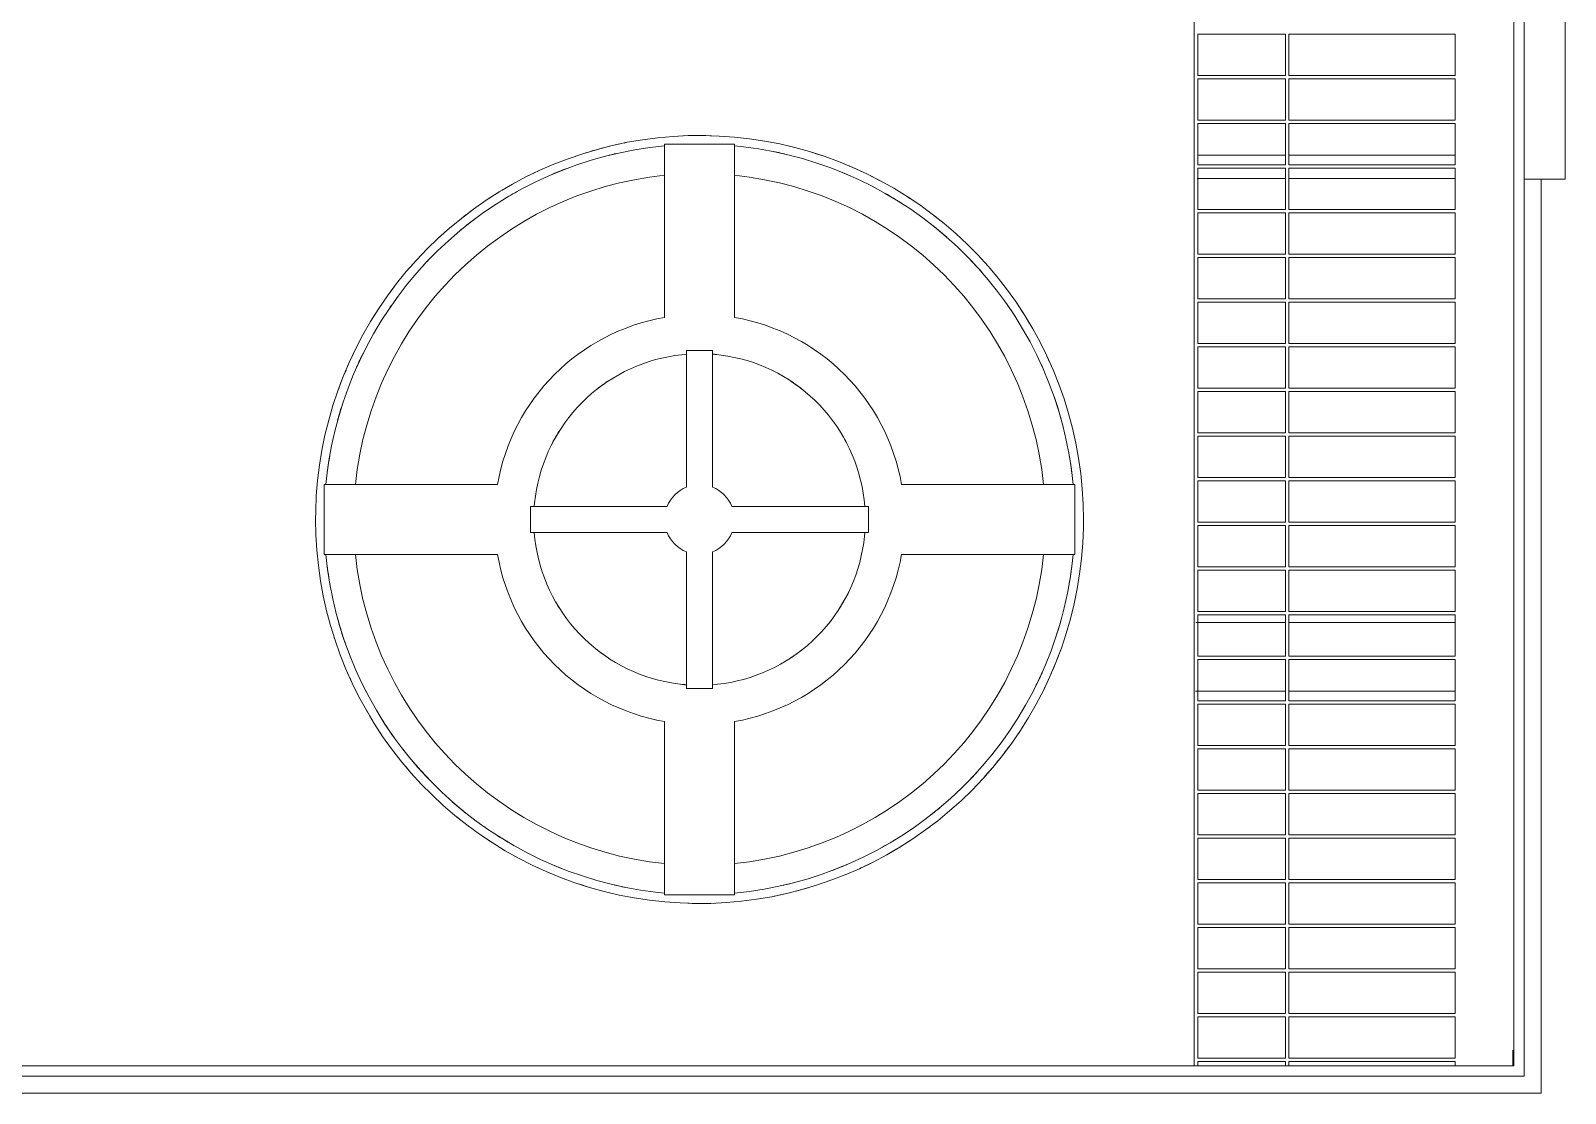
# Model space of a CAD drawing. Header units: inches. Extents: x 22 to 382261, y 22 to 371281.
# Drawn here: x 259188 to 261422, y 235940 to 237486 of the extents above; entities that cross this region are included whole.
import ezdxf

# ---------------------------------------------------------------- set-up
doc = ezdxf.new("R2010")
doc.units = ezdxf.units.IN
doc.header["$MEASUREMENT"] = 0
doc.layers.add('P-PIPE', color=3, linetype='Continuous', lineweight=9)

# ---------------------------------------------------------------- blocks, each defined once
blk = doc.blocks.new('96M_High_Galvanize_Water_Tank_Frame_22788 - 96M_High_Galvanize_Water_Tank_Frame_22788-498790-02-First floor Plan DIMENSION')
at = {"layer": 'P-PIPE'}
for p, q in [((1901.6, -2039.2), (1901.6, 950.8)), ((1901.6, 950.8), (1901.6, -2039.2)), ((2366.6, 950.8), (2366.6, -2039.2)), ((2381.6, -749.2), (2381.6, -339.2)), ((2441.6, -339.2), (2441.6, -749.2)), ((1906.8, -538), (2034.3, -538)), ((1906.8, -598), (1906.8, -538)), ((2034.3, -538), (2034.3, -598)), ((2039.1, -538), (2281.6, -538)), ((2039.1, -598), (2039.1, -538)), ((2281.6, -538), (2281.6, -598)), ((2034.3, -598), (1906.8, -598)), ((1906.8, -603), (2034.3, -603)), ((1906.8, -663), (1906.8, -603)), ((2034.3, -603), (2034.3, -663)), ((2281.6, -598), (2039.1, -598)), ((2039.1, -603), (2281.6, -603)), ((2039.1, -663), (2039.1, -603)), ((2281.6, -603), (2281.6, -663)), ((2034.3, -663), (1906.8, -663)), ((1906.8, -668), (2034.3, -668)), ((1906.8, -728), (1906.8, -668)), ((2034.3, -668), (2034.3, -728)), ((2281.6, -663), (2039.1, -663)), ((2039.1, -668), (2281.6, -668)), ((2039.1, -728), (2039.1, -668)), ((2281.6, -668), (2281.6, -728)), ((1232.4, -698.1), (1130.8, -698.1)), ((1130.8, -698.1), (1130.8, -950.2)), ((1232.4, -950.2), (1232.4, -698.1)), ((1906.2, -714.2), (2034.3, -714.2)), ((2039.1, -714.2), (2281.6, -714.2)), ((2034.3, -728), (1906.8, -728)), ((1906.8, -733), (2034.3, -733)), ((1906.8, -793), (1906.8, -733)), ((2034.3, -733), (2034.3, -793)), ((2281.6, -728), (2039.1, -728)), ((2039.1, -733), (2281.6, -733)), ((2039.1, -793), (2039.1, -733)), ((2281.6, -733), (2281.6, -793)), ((2034.3, -748.2), (1906, -748.2)), ((2281.6, -748.2), (2039.1, -748.2)), ((2381.6, -2054.2), (2381.6, -749.2)), ((2441.6, -749.2), (2381.6, -749.2)), ((2406.6, -2079.2), (2406.6, -749.2)), ((2034.3, -793), (1906.8, -793)), ((1906.8, -798), (2034.3, -798)), ((1906.8, -858), (1906.8, -798)), ((2034.3, -798), (2034.3, -858)), ((2281.6, -793), (2039.1, -793)), ((2039.1, -798), (2281.6, -798)), ((2039.1, -858), (2039.1, -798)), ((2281.6, -798), (2281.6, -858)), ((2034.3, -858), (1906.8, -858)), ((1906.8, -863), (2034.3, -863)), ((1906.8, -923), (1906.8, -863)), ((2034.3, -863), (2034.3, -923)), ((2281.6, -858), (2039.1, -858)), ((2039.1, -863), (2281.6, -863)), ((2039.1, -923), (2039.1, -863)), ((2281.6, -863), (2281.6, -923)), ((2034.3, -923), (1906.8, -923)), ((1906.8, -928), (2034.3, -928)), ((1906.8, -988), (1906.8, -928)), ((2034.3, -928), (2034.3, -988)), ((2281.6, -923), (2039.1, -923)), ((2039.1, -928), (2281.6, -928)), ((2039.1, -988), (2039.1, -928)), ((2281.6, -928), (2281.6, -988)), ((1200.7, -998.2), (1162.6, -998.2)), ((1162.6, -998.2), (1162.6, -1004.5)), ((1162.6, -998.2), (1200.7, -998.2)), ((1162.6, -1197.2), (1162.6, -1004.5)), ((1200.7, -1004.5), (1200.7, -998.2)), ((1200.7, -1004.5), (1200.7, -1197.2)), ((2034.3, -988), (1906.8, -988)), ((1906.8, -993), (2034.3, -993)), ((1906.8, -1053), (1906.8, -993)), ((2034.3, -993), (2034.3, -1053)), ((2281.6, -988), (2039.1, -988)), ((2039.1, -993), (2281.6, -993)), ((2039.1, -1053), (2039.1, -993)), ((2281.6, -993), (2281.6, -1053)), ((2034.3, -1053), (1906.8, -1053)), ((1906.8, -1058), (2034.3, -1058)), ((1906.8, -1118), (1906.8, -1058)), ((2034.3, -1058), (2034.3, -1118)), ((2281.6, -1053), (2039.1, -1053)), ((2039.1, -1058), (2281.6, -1058)), ((2039.1, -1118), (2039.1, -1058)), ((2281.6, -1058), (2281.6, -1118)), ((2034.3, -1118), (1906.8, -1118)), ((1906.8, -1123), (2034.3, -1123)), ((1906.8, -1183), (1906.8, -1123)), ((2034.3, -1123), (2034.3, -1183)), ((2281.6, -1118), (2039.1, -1118)), ((2039.1, -1123), (2281.6, -1123)), ((2039.1, -1183), (2039.1, -1123)), ((2281.6, -1123), (2281.6, -1183)), ((2034.3, -1183), (1906.8, -1183)), ((2281.6, -1183), (2039.1, -1183)), ((887.5, -1193.4), (635.5, -1193.4)), ((635.5, -1193.4), (635.5, -1295)), ((1727.7, -1193.4), (1475.7, -1193.4)), ((1727.7, -1295), (1727.7, -1193.4)), ((1906.8, -1188), (2034.3, -1188)), ((1906.8, -1248), (1906.8, -1188)), ((2034.3, -1188), (2034.3, -1248)), ((2039.1, -1188), (2281.6, -1188)), ((2039.1, -1248), (2039.1, -1188)), ((2281.6, -1188), (2281.6, -1248)), ((935.6, -1225.2), (935.6, -1263.3)), ((941.9, -1225.2), (935.6, -1225.2)), ((935.6, -1263.3), (935.6, -1225.2)), ((1134.5, -1225.2), (941.9, -1225.2)), ((1421.4, -1225.2), (1228.7, -1225.2)), ((1427.7, -1225.2), (1421.4, -1225.2)), ((1427.7, -1263.3), (1427.7, -1225.2)), ((1427.7, -1225.2), (1427.7, -1263.3)), ((2034.3, -1248), (1906.8, -1248)), ((2281.6, -1248), (2039.1, -1248)), ((935.6, -1263.3), (941.9, -1263.3)), ((941.9, -1263.3), (1134.5, -1263.3)), ((1228.7, -1263.3), (1421.4, -1263.3)), ((1421.4, -1263.3), (1427.7, -1263.3)), ((1906.8, -1253), (2034.3, -1253)), ((1906.8, -1313), (1906.8, -1253)), ((2034.3, -1253), (2034.3, -1313)), ((2039.1, -1253), (2281.6, -1253)), ((2039.1, -1313), (2039.1, -1253)), ((2281.6, -1253), (2281.6, -1313)), ((635.5, -1295), (887.5, -1295)), ((1162.6, -1484), (1162.6, -1291.3)), ((1200.7, -1291.3), (1200.7, -1484)), ((1475.7, -1295), (1727.7, -1295)), ((2034.3, -1313), (1906.8, -1313)), ((2281.6, -1313), (2039.1, -1313)), ((1906.8, -1318), (2034.3, -1318)), ((1906.8, -1378), (1906.8, -1318)), ((2034.3, -1318), (2034.3, -1378)), ((2039.1, -1318), (2281.6, -1318)), ((2039.1, -1378), (2039.1, -1318)), ((2281.6, -1318), (2281.6, -1378)), ((2034.3, -1378), (1906.8, -1378)), ((1906.8, -1383), (2034.3, -1383)), ((1906.8, -1443), (1906.8, -1383)), ((2034.3, -1383), (2034.3, -1443)), ((2281.6, -1378), (2039.1, -1378)), ((2039.1, -1383), (2281.6, -1383)), ((2039.1, -1443), (2039.1, -1383)), ((2281.6, -1383), (2281.6, -1443)), ((1903.9, -1394.2), (1906.2, -1394.2)), ((1906.6, -1394.2), (2034.3, -1394.2)), ((2039.1, -1394.2), (2281.6, -1394.2)), ((2034.3, -1443), (1906.8, -1443)), ((1906.8, -1448), (2034.3, -1448)), ((1906.8, -1508), (1906.8, -1448)), ((2034.3, -1448), (2034.3, -1508)), ((2281.6, -1443), (2039.1, -1443)), ((2039.1, -1448), (2281.6, -1448)), ((2039.1, -1508), (2039.1, -1448)), ((2281.6, -1448), (2281.6, -1508)), ((1162.6, -1484), (1162.6, -1490.3)), ((1162.6, -1490.3), (1200.7, -1490.3)), ((1162.6, -1490.3), (1200.7, -1490.3)), ((1200.7, -1490.3), (1200.7, -1484)), ((1903.5, -1494.2), (1905.9, -1494.2)), ((1906.8, -1494.2), (2034.3, -1494.2)), ((2039.1, -1494.2), (2281.6, -1494.2)), ((2034.3, -1508), (1906.8, -1508)), ((1906.8, -1513), (2034.3, -1513)), ((1906.8, -1573), (1906.8, -1513)), ((2034.3, -1513), (2034.3, -1573)), ((2281.6, -1508), (2039.1, -1508)), ((2039.1, -1513), (2281.6, -1513)), ((2039.1, -1573), (2039.1, -1513)), ((2281.6, -1513), (2281.6, -1573)), ((1130.8, -1538.3), (1130.8, -1790.3)), ((1232.4, -1790.3), (1232.4, -1538.3)), ((2034.3, -1573), (1906.8, -1573)), ((1906.8, -1578), (2034.3, -1578)), ((1906.8, -1638), (1906.8, -1578)), ((2034.3, -1578), (2034.3, -1638)), ((2281.6, -1573), (2039.1, -1573)), ((2039.1, -1578), (2281.6, -1578)), ((2039.1, -1638), (2039.1, -1578)), ((2281.6, -1578), (2281.6, -1638)), ((2034.3, -1638), (1906.8, -1638)), ((1906.8, -1643), (2034.3, -1643)), ((1906.8, -1703), (1906.8, -1643)), ((2034.3, -1643), (2034.3, -1703)), ((2281.6, -1638), (2039.1, -1638)), ((2039.1, -1643), (2281.6, -1643)), ((2039.1, -1703), (2039.1, -1643)), ((2281.6, -1643), (2281.6, -1703)), ((2034.3, -1703), (1906.8, -1703)), ((1906.8, -1708), (2034.3, -1708)), ((1906.8, -1768), (1906.8, -1708)), ((2034.3, -1708), (2034.3, -1768)), ((2281.6, -1703), (2039.1, -1703)), ((2039.1, -1708), (2281.6, -1708)), ((2039.1, -1768), (2039.1, -1708)), ((2281.6, -1708), (2281.6, -1768)), ((2034.3, -1768), (1906.8, -1768)), ((1906.8, -1773), (2034.3, -1773)), ((1906.8, -1833), (1906.8, -1773)), ((2034.3, -1773), (2034.3, -1833)), ((2281.6, -1768), (2039.1, -1768)), ((2039.1, -1773), (2281.6, -1773)), ((2039.1, -1833), (2039.1, -1773)), ((2281.6, -1773), (2281.6, -1833)), ((1130.8, -1790.3), (1232.4, -1790.3)), ((2034.3, -1833), (1906.8, -1833)), ((1906.8, -1838), (2034.3, -1838)), ((1906.8, -1898), (1906.8, -1838)), ((2034.3, -1838), (2034.3, -1898)), ((2281.6, -1833), (2039.1, -1833)), ((2039.1, -1838), (2281.6, -1838)), ((2039.1, -1898), (2039.1, -1838)), ((2281.6, -1838), (2281.6, -1898)), ((2034.3, -1898), (1906.8, -1898)), ((2281.6, -1898), (2039.1, -1898)), ((1906.8, -1903), (2034.3, -1903)), ((1906.8, -1963), (1906.8, -1903)), ((2034.3, -1903), (2034.3, -1963)), ((2039.1, -1903), (2281.6, -1903)), ((2039.1, -1963), (2039.1, -1903)), ((2281.6, -1903), (2281.6, -1963)), ((2034.3, -1963), (1906.8, -1963)), ((2281.6, -1963), (2039.1, -1963)), ((1906.8, -1968), (2034.3, -1968)), ((1906.8, -2028), (1906.8, -1968)), ((2034.3, -1968), (2034.3, -2028)), ((2039.1, -1968), (2281.6, -1968)), ((2039.1, -2028), (2039.1, -1968)), ((2281.6, -1968), (2281.6, -2028)), ((2034.3, -2028), (1906.8, -2028)), ((2281.6, -2028), (2039.1, -2028)), ((2365.4, -2016.7), (2365.4, -2039.2)), ((-1717.1, -2054.2), (2381.6, -2054.2)), ((2366.6, -2039.2), (-1702.1, -2039.2)), ((1906.8, -2033), (2034.3, -2033)), ((1906.8, -2039.2), (1906.8, -2033)), ((2034.3, -2033), (2034.3, -2039.2)), ((2039.1, -2033), (2281.6, -2033)), ((2039.1, -2039.2), (2039.1, -2033)), ((2281.6, -2033), (2281.6, -2039.2)), ((-1742.1, -2079.2), (2406.6, -2079.2))]:
    blk.add_line(p, q, dxfattribs=at)
at = {"layer": 'P-PIPE', "flags": 128}
for points in [[(1740.4, -1244.2), (1740, -1221.9), (1738.7, -1199.6), (1736.4, -1177.4), (1733.3, -1155.2), (1729.3, -1133.2), (1724.4, -1111.4), (1718.7, -1089.8), (1712.1, -1068.5), (1704.6, -1047.4), (1696.3, -1026.6), (1687.2, -1006.2), (1677.3, -986.2), (1666.6, -966.6), (1655.1, -947.4), (1642.8, -928.7), (1629.9, -910.5), (1616.1, -892.9), (1601.8, -875.8), (1586.7, -859.3), (1571, -843.4), (1554.6, -828.1), (1537.7, -813.6), (1520.2, -799.7), (1502.1, -786.5), (1483.6, -774), (1464.5, -762.3), (1445, -751.4), (1425.1, -741.3), (1404.8, -731.9), (1384.1, -723.4), (1363.1, -715.7), (1341.9, -708.9), (1320.3, -702.9), (1298.6, -697.8), (1276.6, -693.6), (1254.5, -690.2), (1232.3, -687.8), (1210, -686.2), (1187.7, -685.5), (1165.3, -685.7), (1143, -686.8), (1120.7, -688.8), (1098.6, -691.7), (1076.5, -695.4), (1054.7, -700.1), (1033, -705.6), (1011.6, -711.9), (990.4, -719.2), (969.6, -727.2), (949.1, -736.1), (929, -745.8), (909.2, -756.3), (889.9, -767.6), (871.1, -779.7), (852.8, -792.5), (835, -806), (817.7, -820.2), (801.1, -835.1), (785, -850.6), (769.6, -866.8), (754.8, -883.6), (740.7, -900.9), (727.4, -918.8), (714.7, -937.3), (702.8, -956.2), (691.7, -975.6), (681.3, -995.4), (671.8, -1015.6), (663, -1036.2), (655.1, -1057.1), (648.1, -1078.3), (641.9, -1099.7), (636.5, -1121.4), (632, -1143.3), (628.4, -1165.4), (625.7, -1187.6), (623.9, -1209.9), (623, -1232.2), (622.8, -1244.2)], [(1156.1, -686.1), (1143, -686.8), (1120.7, -688.8), (1098.6, -691.7), (1076.5, -695.4), (1054.7, -700.1), (1045.3, -702.5)], [(1156.1, -686.1), (1143, -686.8), (1120.7, -688.8), (1098.6, -691.7), (1076.5, -695.4), (1071.7, -696.4)], [(1156.1, -686.1), (1143, -686.8), (1120.7, -688.8), (1098.6, -691.7), (1076.5, -695.4), (1071.7, -696.4)], [(1156.1, -686.1), (1143, -686.8), (1120.7, -688.8), (1098.6, -691.7), (1076.5, -695.4), (1071.7, -696.4)], [(1156.1, -686.1), (1143, -686.8), (1120.7, -688.8), (1098.6, -691.7), (1076.5, -695.4), (1071.7, -696.4)], [(1395.4, -728.1), (1384.1, -723.4), (1363.1, -715.7), (1341.9, -708.9), (1320.3, -702.9), (1298.6, -697.8), (1276.6, -693.6), (1254.5, -690.2), (1232.3, -687.8), (1210, -686.2), (1187.7, -685.5), (1165.3, -685.7), (1159.5, -686)], [(1191, -685.6), (1187.7, -685.5), (1165.3, -685.7), (1159.5, -686)], [(1191, -685.6), (1187.7, -685.5), (1165.3, -685.7), (1159.5, -686)], [(1191, -685.6), (1187.7, -685.5), (1165.3, -685.7), (1159.5, -686)], [(1191, -685.6), (1187.7, -685.5), (1165.3, -685.7), (1159.5, -686)], [(1347.1, -710.6), (1341.9, -708.9), (1320.3, -702.9), (1298.6, -697.8), (1276.6, -693.6), (1254.5, -690.2), (1232.3, -687.8), (1210, -686.2), (1196.8, -685.8)], [(1347.1, -710.6), (1341.9, -708.9), (1320.3, -702.9), (1298.6, -697.8), (1276.6, -693.6), (1254.5, -690.2), (1232.3, -687.8), (1210, -686.2), (1196.8, -685.8)], [(1347.1, -710.6), (1341.9, -708.9), (1320.3, -702.9), (1298.6, -697.8), (1276.6, -693.6), (1254.5, -690.2), (1232.3, -687.8), (1210, -686.2), (1196.8, -685.8)], [(1347.1, -710.6), (1341.9, -708.9), (1320.3, -702.9), (1298.6, -697.8), (1276.6, -693.6), (1254.5, -690.2), (1232.3, -687.8), (1210, -686.2), (1196.8, -685.8)], [(1130.8, -700.5), (1109.1, -703), (1087.6, -706.3), (1066.1, -710.5), (1044.9, -715.6), (1023.8, -721.4), (1003.1, -728.2), (982.6, -735.7), (962.4, -744.1), (942.6, -753.3), (923.1, -763.2), (904.1, -773.9), (885.5, -785.4), (867.4, -797.6), (849.8, -810.6), (832.7, -824.2), (816.2, -838.5), (800.2, -853.4), (784.9, -869), (770.2, -885.1), (756.2, -901.9), (742.8, -919.2), (730.2, -937), (718.3, -955.3), (707.1, -974), (696.7, -993.2), (687, -1012.8), (678.1, -1032.8), (670.1, -1053.1), (662.9, -1073.7), (656.5, -1094.6), (650.9, -1115.7), (646.2, -1137), (642.3, -1158.5), (639.3, -1180.2), (637.9, -1193.4)], [(1041, -703.5), (1033, -705.6), (1011.6, -711.9), (990.4, -719.2), (969.6, -727.2), (949.1, -736.1), (945.6, -737.8)], [(1017.8, -710.1), (1011.6, -711.9), (990.4, -719.2), (969.6, -727.2), (949.1, -736.1), (946.3, -737.5)], [(1017.8, -710.1), (1011.6, -711.9), (990.4, -719.2), (969.6, -727.2), (949.1, -736.1), (946.3, -737.5)], [(1017.8, -710.1), (1011.6, -711.9), (990.4, -719.2), (969.6, -727.2), (949.1, -736.1), (946.3, -737.5)], [(1017.8, -710.1), (1011.6, -711.9), (990.4, -719.2), (969.6, -727.2), (949.1, -736.1), (946.3, -737.5)], [(1041, -703.5), (1033, -705.6), (1023.4, -708.4)], [(1041, -703.5), (1033, -705.6), (1023.4, -708.4)], [(1041, -703.5), (1033, -705.6), (1023.4, -708.4)], [(1041, -703.5), (1033, -705.6), (1023.4, -708.4)], [(1066.2, -697.6), (1054.7, -700.1), (1045.3, -702.5)], [(1066.2, -697.6), (1054.7, -700.1), (1045.3, -702.5)], [(1066.2, -697.6), (1054.7, -700.1), (1045.3, -702.5)], [(1066.2, -697.6), (1054.7, -700.1), (1045.3, -702.5)], [(1725.4, -1193.4), (1722.9, -1171.7), (1719.6, -1150.2), (1715.4, -1128.7), (1710.3, -1107.5), (1704.4, -1086.4), (1697.7, -1065.7), (1690.2, -1045.2), (1681.8, -1025), (1672.6, -1005.2), (1662.7, -985.7), (1651.9, -966.7), (1640.5, -948.1), (1628.3, -930), (1615.3, -912.4), (1601.7, -895.3), (1587.4, -878.8), (1572.5, -862.9), (1556.9, -847.5), (1540.8, -832.8), (1524, -818.8), (1506.7, -805.5), (1488.9, -792.8), (1470.6, -780.9), (1451.9, -769.7), (1432.7, -759.3), (1413.1, -749.6), (1393.1, -740.8), (1372.8, -732.7), (1352.2, -725.5), (1331.3, -719.1), (1310.2, -713.5), (1288.9, -708.8), (1267.4, -704.9), (1245.7, -701.9), (1232.4, -700.5)], [(1395.4, -728.1), (1384.1, -723.4), (1363.1, -715.7), (1349.8, -711.5)], [(1395.4, -728.1), (1384.1, -723.4), (1363.1, -715.7), (1349.8, -711.5)], [(1395.4, -728.1), (1384.1, -723.4), (1363.1, -715.7), (1349.8, -711.5)], [(1395.4, -728.1), (1384.1, -723.4), (1363.1, -715.7), (1349.8, -711.5)], [(1444.7, -751.2), (1425.1, -741.3), (1404.8, -731.9), (1399.2, -729.6)], [(1411.4, -735), (1404.8, -731.9), (1399.2, -729.6)], [(1411.4, -735), (1404.8, -731.9), (1399.2, -729.6)], [(1411.4, -735), (1404.8, -731.9), (1399.2, -729.6)], [(1411.4, -735), (1404.8, -731.9), (1399.2, -729.6)], [(942.6, -739.3), (929, -745.8), (909.2, -756.3), (894.3, -765.1)], [(942.6, -739.3), (929, -745.8), (909.2, -756.3), (894.3, -765.1)], [(942.6, -739.3), (929, -745.8), (909.2, -756.3), (894.3, -765.1)], [(942.6, -739.3), (929, -745.8), (909.2, -756.3), (894.3, -765.1)], [(942.6, -739.3), (929, -745.8), (909.2, -756.3), (894.3, -765.1)], [(1444.7, -751.2), (1425.1, -741.3), (1416.6, -737.4)], [(1444.7, -751.2), (1425.1, -741.3), (1416.6, -737.4)], [(1444.7, -751.2), (1425.1, -741.3), (1416.6, -737.4)], [(1444.7, -751.2), (1425.1, -741.3), (1416.6, -737.4)], [(1488.5, -777.3), (1483.6, -774), (1464.5, -762.3), (1445, -751.4)], [(1487.9, -776.9), (1483.6, -774), (1464.5, -762.3), (1445, -751.4)], [(1487.9, -776.9), (1483.6, -774), (1464.5, -762.3), (1445, -751.4)], [(1487.9, -776.9), (1483.6, -774), (1464.5, -762.3), (1445, -751.4)], [(1487.9, -776.9), (1483.6, -774), (1464.5, -762.3), (1445, -751.4)], [(892.2, -766.3), (889.9, -767.6), (871.1, -779.7), (852.8, -792.5), (835, -806), (817.7, -820.2), (810.4, -826.7)], [(879, -774.6), (871.1, -779.7), (852.8, -792.5), (846.7, -797.1)], [(879, -774.6), (871.1, -779.7), (852.8, -792.5), (846.7, -797.1)], [(879, -774.6), (871.1, -779.7), (852.8, -792.5), (846.7, -797.1)], [(879, -774.6), (871.1, -779.7), (852.8, -792.5), (846.7, -797.1)], [(892.2, -766.3), (889.9, -767.6), (886.6, -769.7)], [(892.2, -766.3), (889.9, -767.6), (886.6, -769.7)], [(892.2, -766.3), (889.9, -767.6), (886.6, -769.7)], [(892.2, -766.3), (889.9, -767.6), (886.6, -769.7)], [(1609.7, -885.2), (1601.8, -875.8), (1586.7, -859.3), (1571, -843.4), (1554.6, -828.1), (1537.7, -813.6), (1520.2, -799.7), (1502.1, -786.5), (1491.9, -779.6)], [(1525.3, -803.8), (1520.2, -799.7), (1502.1, -786.5), (1493.3, -780.6)], [(1525.3, -803.8), (1520.2, -799.7), (1502.1, -786.5), (1493.3, -780.6)], [(1525.3, -803.8), (1520.2, -799.7), (1502.1, -786.5), (1493.3, -780.6)], [(1525.3, -803.8), (1520.2, -799.7), (1502.1, -786.5), (1493.3, -780.6)], [(841.6, -800.9), (835, -806), (817.7, -820.2), (810.4, -826.7)], [(841.6, -800.9), (835, -806), (817.7, -820.2), (810.4, -826.7)], [(841.6, -800.9), (835, -806), (817.7, -820.2), (810.4, -826.7)], [(841.6, -800.9), (835, -806), (817.7, -820.2), (810.4, -826.7)], [(1571, -843.4), (1554.6, -828.1), (1537.7, -813.6), (1533.2, -810)], [(1571, -843.4), (1554.6, -828.1), (1537.7, -813.6), (1533.2, -810)], [(1571, -843.4), (1554.6, -828.1), (1537.7, -813.6), (1533.2, -810)], [(1571, -843.4), (1554.6, -828.1), (1537.7, -813.6), (1533.2, -810)], [(807.1, -829.7), (801.1, -835.1), (785, -850.6), (769.6, -866.8), (767.6, -869)], [(807.1, -829.7), (801.1, -835.1), (785, -850.6), (769.6, -866.8), (767.6, -869)], [(807.1, -829.7), (801.1, -835.1), (785, -850.6), (769.6, -866.8), (767.6, -869)], [(807.1, -829.7), (801.1, -835.1), (785, -850.6), (769.6, -866.8), (767.6, -869)], [(807.1, -829.7), (801.1, -835.1), (785, -850.6), (769.6, -866.8), (767.6, -869)], [(1609.7, -885.2), (1601.8, -875.8), (1586.7, -859.3), (1571.6, -844)], [(1609.7, -885.2), (1601.8, -875.8), (1586.7, -859.3), (1571.6, -844)], [(1609.7, -885.2), (1601.8, -875.8), (1586.7, -859.3), (1571.6, -844)], [(1609.7, -885.2), (1601.8, -875.8), (1586.7, -859.3), (1571.6, -844)], [(765.7, -871.2), (754.8, -883.6), (740.7, -900.9), (734.7, -909.1)], [(765.7, -871.2), (754.8, -883.6), (746.9, -893.3)], [(765.7, -871.2), (754.8, -883.6), (746.9, -893.3)], [(765.7, -871.2), (754.8, -883.6), (746.9, -893.3)], [(765.7, -871.2), (754.8, -883.6), (746.9, -893.3)], [(1647, -935), (1642.8, -928.7), (1629.9, -910.5), (1616.1, -892.9), (1612.3, -888.3)], [(1647, -935), (1642.8, -928.7), (1629.9, -910.5), (1616.1, -892.9), (1612.3, -888.3)], [(1647, -935), (1642.8, -928.7), (1629.9, -910.5), (1616.1, -892.9), (1612.3, -888.3)], [(1647, -935), (1642.8, -928.7), (1629.9, -910.5), (1616.1, -892.9), (1612.3, -888.3)], [(1647, -935), (1642.8, -928.7), (1629.9, -910.5), (1616.1, -892.9), (1612.3, -888.3)], [(733.3, -910.9), (727.4, -918.8), (714.7, -937.3), (705.4, -952.1)], [(733.3, -910.9), (727.4, -918.8), (714.7, -937.3), (705.4, -952.1)], [(733.3, -910.9), (727.4, -918.8), (714.7, -937.3), (705.4, -952.1)], [(733.3, -910.9), (727.4, -918.8), (714.7, -937.3), (705.4, -952.1)], [(733.3, -910.9), (727.4, -918.8), (714.7, -937.3), (705.4, -952.1)], [(743.1, -898), (740.7, -900.9), (734.7, -909.1)], [(743.1, -898), (740.7, -900.9), (734.7, -909.1)], [(743.1, -898), (740.7, -900.9), (734.7, -909.1)], [(743.1, -898), (740.7, -900.9), (734.7, -909.1)], [(703.2, -955.5), (702.8, -956.2), (691.7, -975.6), (681.3, -995.4), (679, -1000.2)], [(702.8, -956.2), (691.7, -975.6), (681.3, -995.4), (679, -1000.2)], [(702.8, -956.2), (691.7, -975.6), (681.3, -995.4), (679, -1000.2)], [(702.8, -956.2), (691.7, -975.6), (681.3, -995.4), (679, -1000.2)], [(702.8, -956.2), (691.7, -975.6), (681.3, -995.4), (679, -1000.2)], [(1740.4, -1244.2), (1740, -1221.9), (1738.7, -1199.6), (1736.4, -1177.4), (1733.3, -1155.2), (1729.3, -1133.2), (1724.4, -1111.4), (1718.7, -1089.8), (1712.1, -1068.5), (1704.6, -1047.4), (1696.3, -1026.6), (1687.2, -1006.2), (1677.3, -986.2), (1666.6, -966.6), (1655.1, -947.4), (1649.4, -938.7)], [(1662, -958.9), (1655.1, -947.4), (1649.4, -938.7)], [(1662, -958.9), (1655.1, -947.4), (1649.4, -938.7)], [(1662, -958.9), (1655.1, -947.4), (1649.4, -938.7)], [(1662, -958.9), (1655.1, -947.4), (1649.4, -938.7)], [(1690.7, -1014.1), (1687.2, -1006.2), (1677.3, -986.2), (1666.6, -966.6), (1664.7, -963.5)], [(1690.7, -1014.1), (1687.2, -1006.2), (1677.3, -986.2), (1666.6, -966.6), (1664.7, -963.5)], [(1690.7, -1014.1), (1687.2, -1006.2), (1677.3, -986.2), (1666.6, -966.6), (1664.7, -963.5)], [(1690.7, -1014.1), (1687.2, -1006.2), (1677.3, -986.2), (1666.6, -966.6), (1664.7, -963.5)], [(677.9, -1002.6), (671.8, -1015.6), (663, -1036.2), (658.2, -1049)], [(677.9, -1002.6), (671.8, -1015.6), (669.5, -1020.9)], [(677.9, -1002.6), (671.8, -1015.6), (669.5, -1020.9)], [(677.9, -1002.6), (671.8, -1015.6), (669.5, -1020.9)], [(677.9, -1002.6), (671.8, -1015.6), (669.5, -1020.9)], [(1162.6, -1003.7), (1155.3, -1004.4), (1145.8, -1005.6), (1136.3, -1007.3), (1126.8, -1009.3), (1117.5, -1011.6), (1108.2, -1014.4), (1099.1, -1017.5), (1090.1, -1021), (1081.2, -1024.8), (1072.5, -1029), (1064, -1033.6), (1055.7, -1038.4), (1047.6, -1043.6), (1039.6, -1049.2), (1031.9, -1055), (1024.5, -1061.1), (1017.3, -1067.6), (1010.4, -1074.3), (1003.7, -1081.3), (997.3, -1088.5), (991.3, -1096), (985.5, -1103.7), (980, -1111.7), (974.9, -1119.9), (970.1, -1128.2), (965.6, -1136.8), (961.5, -1145.5), (957.7, -1154.4), (954.3, -1163.4), (951.2, -1172.6), (948.6, -1181.8), (946.2, -1191.2), (944.3, -1200.7), (942.8, -1210.2), (941.6, -1219.8), (941.1, -1225.2)], [(1422.2, -1225), (1421.2, -1215.4), (1419.9, -1205.8), (1418.1, -1196.3), (1416, -1186.9), (1413.5, -1177.6), (1410.7, -1168.3), (1407.5, -1159.2), (1403.9, -1150.3), (1400, -1141.5), (1395.7, -1132.8), (1391, -1124.4), (1386.1, -1116.1), (1380.8, -1108), (1375.2, -1100.1), (1369.3, -1092.5), (1363.1, -1085.1), (1356.5, -1078), (1349.8, -1071.2), (1342.7, -1064.6), (1335.4, -1058.3), (1327.8, -1052.3), (1320, -1046.6), (1312, -1041.2), (1303.8, -1036.2), (1295.4, -1031.4), (1286.8, -1027.1), (1278, -1023), (1269.1, -1019.3), (1260, -1016), (1250.8, -1013.1), (1241.5, -1010.5), (1232.1, -1008.3), (1222.7, -1006.5), (1213.1, -1005), (1203.5, -1003.9), (1200.7, -1003.7)], [(667.1, -1026.7), (663, -1036.2), (658.2, -1049)], [(667.1, -1026.7), (663, -1036.2), (658.2, -1049)], [(667.1, -1026.7), (663, -1036.2), (658.2, -1049)], [(667.1, -1026.7), (663, -1036.2), (658.2, -1049)], [(1713.2, -1072), (1712.1, -1068.5), (1704.6, -1047.4), (1696.3, -1026.6), (1693.6, -1020.6)], [(1713.2, -1072), (1712.1, -1068.5), (1704.6, -1047.4), (1696.3, -1026.6), (1693.6, -1020.6)], [(1713.2, -1072), (1712.1, -1068.5), (1704.6, -1047.4), (1696.3, -1026.6), (1693.6, -1020.6)], [(1713.2, -1072), (1712.1, -1068.5), (1704.6, -1047.4), (1696.3, -1026.6), (1693.6, -1020.6)], [(656.9, -1052.5), (655.1, -1057.1), (648.1, -1078.3), (641.9, -1099.7), (636.5, -1121.4), (632, -1143.3), (628.4, -1165.4), (625.7, -1187.6), (623.9, -1209.9), (623, -1232.2), (622.8, -1244.2)], [(656.9, -1052.5), (655.1, -1057.1), (648.1, -1078.3), (641.9, -1099.7), (636.5, -1121.4), (632, -1143.3), (628.4, -1165.4), (625.7, -1187.6), (623.9, -1209.9), (623, -1232.2), (622.8, -1244.2)], [(656.9, -1052.5), (655.1, -1057.1), (648.1, -1078.3), (641.9, -1099.7), (636.5, -1121.4), (632, -1143.3), (628.4, -1165.4), (625.7, -1187.6), (623.9, -1209.9), (623, -1232.2), (622.8, -1244.2)], [(656.9, -1052.5), (655.1, -1057.1), (648.1, -1078.3), (641.9, -1099.7), (636.5, -1121.4), (632, -1143.3), (628.4, -1165.4), (625.7, -1187.6), (623.9, -1209.9), (623, -1232.2), (622.8, -1244.2)], [(656.9, -1052.5), (655.1, -1057.1), (648.1, -1078.3), (641.9, -1099.7), (636.5, -1121.4), (632, -1143.3), (628.4, -1165.4), (625.7, -1187.6), (623.9, -1209.9), (623, -1232.2), (622.8, -1244.2)], [(1740.4, -1244.2), (1740, -1221.9), (1738.7, -1199.6), (1736.4, -1177.4), (1733.3, -1155.2), (1729.3, -1133.2), (1724.4, -1111.4), (1718.7, -1089.8), (1714.6, -1076.8)], [(1740.4, -1244.2), (1740, -1221.9), (1738.7, -1199.6), (1736.4, -1177.4), (1733.3, -1155.2), (1729.3, -1133.2), (1724.4, -1111.4), (1718.7, -1089.8), (1714.6, -1076.8)], [(1740.4, -1244.2), (1740, -1221.9), (1738.7, -1199.6), (1736.4, -1177.4), (1733.3, -1155.2), (1729.3, -1133.2), (1724.4, -1111.4), (1718.7, -1089.8), (1714.6, -1076.8)], [(1740.4, -1244.2), (1740, -1221.9), (1738.7, -1199.6), (1736.4, -1177.4), (1733.3, -1155.2), (1729.3, -1133.2), (1724.4, -1111.4), (1718.7, -1089.8), (1714.6, -1076.8)], [(622.8, -1244.2), (623.3, -1266.6), (624.6, -1288.9), (626.9, -1311.1), (630, -1333.3), (634, -1355.3), (638.9, -1377.1), (644.6, -1398.7), (651.2, -1420), (658.7, -1441.1), (667, -1461.9), (676.1, -1482.3), (686, -1502.3), (696.7, -1521.9), (708.2, -1541.1), (720.4, -1559.8), (733.4, -1578), (747.1, -1595.6), (761.5, -1612.7), (776.6, -1629.2), (792.3, -1645.1), (808.7, -1660.4), (825.6, -1674.9), (843.1, -1688.8), (861.2, -1702), (879.7, -1714.5), (898.8, -1726.2), (918.3, -1737.1), (938.2, -1747.2), (958.5, -1756.6), (979.2, -1765.1), (1000.1, -1772.8), (1021.4, -1779.6), (1043, -1785.6), (1064.7, -1790.7), (1086.7, -1794.9), (1108.8, -1798.3), (1131, -1800.7), (1153.3, -1802.3), (1175.6, -1803), (1198, -1802.8), (1220.3, -1801.7), (1242.5, -1799.7), (1264.7, -1796.8), (1286.7, -1793.1), (1308.6, -1788.4), (1330.3, -1782.9), (1351.7, -1776.5), (1372.8, -1769.3), (1393.7, -1761.3), (1414.2, -1752.4), (1434.3, -1742.7), (1454, -1732.2), (1473.3, -1720.9), (1492.2, -1708.8), (1510.5, -1696), (1528.3, -1682.5), (1545.5, -1668.3), (1562.2, -1653.4), (1578.3, -1637.9), (1593.7, -1621.7), (1608.5, -1604.9), (1622.5, -1587.6), (1635.9, -1569.7), (1648.6, -1551.2), (1660.5, -1532.3), (1671.6, -1512.9), (1682, -1493.1), (1691.5, -1472.9), (1700.2, -1452.3), (1708.2, -1431.4), (1715.2, -1410.2), (1721.4, -1388.8), (1726.8, -1367.1), (1731.3, -1345.2), (1734.8, -1323.1), (1737.6, -1300.9), (1739.4, -1278.6), (1740.3, -1256.3), (1740.4, -1244.2)], [(622.8, -1244.2), (623.3, -1266.6), (624.6, -1288.9), (626.9, -1311.1), (630, -1333.3), (634, -1355.3), (638.9, -1377.1), (644.6, -1398.7), (651.2, -1420), (658.7, -1441.1), (667, -1461.9), (676.1, -1482.3), (686, -1502.3), (696.7, -1521.9), (708.2, -1541.1), (714.4, -1550.6)], [(622.8, -1244.2), (623.3, -1266.6), (624.6, -1288.9), (626.9, -1311.1), (630, -1333.3), (634, -1355.3), (638.9, -1377.1), (644.6, -1398.7), (648.4, -1410.8)], [(622.8, -1244.2), (623.3, -1266.6), (624.6, -1288.9), (626.9, -1311.1), (630, -1333.3), (634, -1355.3), (638.9, -1377.1), (644.6, -1398.7), (648.4, -1410.8)], [(622.8, -1244.2), (623.3, -1266.6), (624.6, -1288.9), (626.9, -1311.1), (630, -1333.3), (634, -1355.3), (638.9, -1377.1), (644.6, -1398.7), (648.4, -1410.8)], [(622.8, -1244.2), (623.3, -1266.6), (624.6, -1288.9), (626.9, -1311.1), (630, -1333.3), (634, -1355.3), (638.9, -1377.1), (644.6, -1398.7), (648.4, -1410.8)], [(1706.4, -1436), (1708.2, -1431.4), (1715.2, -1410.2), (1721.4, -1388.8), (1726.8, -1367.1), (1731.3, -1345.2), (1734.8, -1323.1), (1737.6, -1300.9), (1739.4, -1278.6), (1740.3, -1256.3), (1740.4, -1244.2)], [(1706.4, -1436), (1708.2, -1431.4), (1715.2, -1410.2), (1721.4, -1388.8), (1726.8, -1367.1), (1731.3, -1345.2), (1734.8, -1323.1), (1737.6, -1300.9), (1739.4, -1278.6), (1740.3, -1256.3), (1740.4, -1244.2)], [(1706.4, -1436), (1708.2, -1431.4), (1715.2, -1410.2), (1721.4, -1388.8), (1726.8, -1367.1), (1731.3, -1345.2), (1734.8, -1323.1), (1737.6, -1300.9), (1739.4, -1278.6), (1740.3, -1256.3), (1740.4, -1244.2)], [(1706.4, -1436), (1708.2, -1431.4), (1715.2, -1410.2), (1721.4, -1388.8), (1726.8, -1367.1), (1731.3, -1345.2), (1734.8, -1323.1), (1737.6, -1300.9), (1739.4, -1278.6), (1740.3, -1256.3), (1740.4, -1244.2)], [(1706.4, -1436), (1708.2, -1431.4), (1715.2, -1410.2), (1721.4, -1388.8), (1726.8, -1367.1), (1731.3, -1345.2), (1734.8, -1323.1), (1737.6, -1300.9), (1739.4, -1278.6), (1740.3, -1256.3), (1740.4, -1244.2)], [(941.1, -1263.5), (942.1, -1273.1), (943.4, -1282.7), (945.2, -1292.2), (947.3, -1301.6), (949.7, -1310.9), (952.6, -1320.2), (955.8, -1329.3), (959.4, -1338.2), (963.3, -1347), (967.6, -1355.7), (972.2, -1364.1), (977.2, -1372.4), (982.5, -1380.5), (988.1, -1388.4), (994, -1396), (1000.2, -1403.4), (1006.7, -1410.5), (1013.5, -1417.3), (1020.6, -1423.9), (1027.9, -1430.2), (1035.5, -1436.2), (1043.3, -1441.9), (1051.3, -1447.3), (1059.5, -1452.3), (1067.9, -1457.1), (1076.5, -1461.4), (1085.3, -1465.5), (1094.2, -1469.1), (1103.3, -1472.5), (1112.5, -1475.4), (1121.8, -1478), (1131.2, -1480.2), (1140.6, -1482), (1150.2, -1483.5), (1159.8, -1484.6), (1162.6, -1484.8)], [(1200.7, -1484.8), (1207.9, -1484.1), (1217.5, -1482.9), (1227, -1481.2), (1236.5, -1479.2), (1245.8, -1476.9), (1255.1, -1474.1), (1264.2, -1471), (1273.2, -1467.5), (1282.1, -1463.7), (1290.8, -1459.5), (1299.3, -1454.9), (1307.6, -1450.1), (1315.7, -1444.9), (1323.6, -1439.3), (1331.3, -1433.5), (1338.8, -1427.4), (1346, -1420.9), (1352.9, -1414.2), (1359.6, -1407.2), (1365.9, -1400), (1372, -1392.5), (1377.8, -1384.8), (1383.3, -1376.8), (1388.4, -1368.6), (1393.2, -1360.3), (1397.7, -1351.7), (1401.8, -1343), (1405.6, -1334.1), (1409, -1325.1), (1412, -1315.9), (1414.7, -1306.7), (1417, -1297.3), (1419, -1287.8), (1420.5, -1278.3), (1421.7, -1268.7), (1422.1, -1263.3)], [(637.9, -1295), (640.4, -1316.8), (643.7, -1338.3), (647.9, -1359.8), (652.9, -1381), (658.8, -1402.1), (665.6, -1422.8), (673.1, -1443.3), (681.5, -1463.5), (690.7, -1483.3), (700.6, -1502.8), (711.3, -1521.8), (722.8, -1540.4), (735, -1558.5), (747.9, -1576.1), (761.6, -1593.2), (775.9, -1609.7), (790.8, -1625.6), (806.4, -1641), (822.5, -1655.7), (839.3, -1669.7), (856.5, -1683), (874.4, -1695.7), (892.7, -1707.6), (911.4, -1718.8), (930.6, -1729.2), (950.2, -1738.9), (970.2, -1747.7), (990.5, -1755.8), (1011.1, -1763), (1032, -1769.4), (1053.1, -1775), (1074.4, -1779.7), (1095.9, -1783.6), (1117.5, -1786.6), (1130.8, -1788)], [(1232.4, -1788), (1254.1, -1785.5), (1275.7, -1782.2), (1297.2, -1778), (1318.4, -1772.9), (1339.5, -1767.1), (1360.2, -1760.3), (1380.7, -1752.8), (1400.9, -1744.4), (1420.7, -1735.2), (1440.2, -1725.3), (1459.2, -1714.6), (1477.8, -1703.1), (1495.9, -1690.9), (1513.5, -1677.9), (1530.6, -1664.3), (1547.1, -1650), (1563, -1635.1), (1578.4, -1619.5), (1593.1, -1603.4), (1607.1, -1586.6), (1620.4, -1569.3), (1633.1, -1551.5), (1645, -1533.2), (1656.2, -1514.5), (1666.6, -1495.3), (1676.3, -1475.7), (1685.1, -1455.7), (1693.2, -1435.4), (1700.4, -1414.8), (1706.8, -1393.9), (1712.4, -1372.8), (1717.1, -1351.5), (1721, -1330), (1724, -1308.3), (1725.4, -1295)], [(650.1, -1416.5), (651.2, -1420), (658.7, -1441.1), (667, -1461.9), (669.7, -1467.9)], [(650.1, -1416.5), (651.2, -1420), (658.7, -1441.1), (667, -1461.9), (669.7, -1467.9)], [(650.1, -1416.5), (651.2, -1420), (658.7, -1441.1), (667, -1461.9), (669.7, -1467.9)], [(650.1, -1416.5), (651.2, -1420), (658.7, -1441.1), (667, -1461.9), (669.7, -1467.9)], [(1685.4, -1485.9), (1691.5, -1472.9), (1700.2, -1452.3), (1705.1, -1439.5)], [(1696.2, -1461.8), (1700.2, -1452.3), (1705.1, -1439.5)], [(1696.2, -1461.8), (1700.2, -1452.3), (1705.1, -1439.5)], [(1696.2, -1461.8), (1700.2, -1452.3), (1705.1, -1439.5)], [(1696.2, -1461.8), (1700.2, -1452.3), (1705.1, -1439.5)], [(1685.4, -1485.9), (1691.5, -1472.9), (1693.8, -1467.6)], [(1685.4, -1485.9), (1691.5, -1472.9), (1693.8, -1467.6)], [(1685.4, -1485.9), (1691.5, -1472.9), (1693.8, -1467.6)], [(1685.4, -1485.9), (1691.5, -1472.9), (1693.8, -1467.6)], [(672.6, -1474.4), (676.1, -1482.3), (686, -1502.3), (696.7, -1521.9), (698.6, -1525)], [(672.6, -1474.4), (676.1, -1482.3), (686, -1502.3), (696.7, -1521.9), (698.6, -1525)], [(672.6, -1474.4), (676.1, -1482.3), (686, -1502.3), (696.7, -1521.9), (698.6, -1525)], [(672.6, -1474.4), (676.1, -1482.3), (686, -1502.3), (696.7, -1521.9), (698.6, -1525)], [(1659.2, -1534.3), (1660.5, -1532.3), (1671.6, -1512.9), (1682, -1493.1), (1684.2, -1488.3)], [(1659.2, -1534.3), (1660.5, -1532.3), (1671.6, -1512.9), (1682, -1493.1), (1684.2, -1488.3)], [(1659.2, -1534.3), (1660.5, -1532.3), (1671.6, -1512.9), (1682, -1493.1), (1684.2, -1488.3)], [(1659.2, -1534.3), (1660.5, -1532.3), (1671.6, -1512.9), (1682, -1493.1), (1684.2, -1488.3)], [(1659.2, -1534.3), (1660.5, -1532.3), (1671.6, -1512.9), (1682, -1493.1), (1684.2, -1488.3)], [(701.3, -1529.6), (708.2, -1541.1), (714.4, -1550.6)], [(701.3, -1529.6), (708.2, -1541.1), (714.4, -1550.6)], [(701.3, -1529.6), (708.2, -1541.1), (714.4, -1550.6)], [(701.3, -1529.6), (708.2, -1541.1), (714.4, -1550.6)], [(1630, -1577.6), (1635.9, -1569.7), (1648.6, -1551.2), (1657.9, -1536.4)], [(1630, -1577.6), (1635.9, -1569.7), (1648.6, -1551.2), (1657.9, -1536.4)], [(1630, -1577.6), (1635.9, -1569.7), (1648.6, -1551.2), (1657.9, -1536.4)], [(1630, -1577.6), (1635.9, -1569.7), (1648.6, -1551.2), (1657.9, -1536.4)], [(1630, -1577.6), (1635.9, -1569.7), (1648.6, -1551.2), (1657.9, -1536.4)], [(716.3, -1553.5), (720.4, -1559.8), (733.4, -1578), (747.1, -1595.6), (751, -1600.2)], [(716.3, -1553.5), (720.4, -1559.8), (733.4, -1578), (747.1, -1595.6), (751, -1600.2)], [(716.3, -1553.5), (720.4, -1559.8), (733.4, -1578), (747.1, -1595.6), (751, -1600.2)], [(716.3, -1553.5), (720.4, -1559.8), (733.4, -1578), (747.1, -1595.6), (751, -1600.2)], [(716.3, -1553.5), (720.4, -1559.8), (733.4, -1578), (747.1, -1595.6), (751, -1600.2)], [(1597, -1617.9), (1608.5, -1604.9), (1622.5, -1587.6), (1628.6, -1579.4)], [(1620.1, -1590.5), (1622.5, -1587.6), (1628.6, -1579.4)], [(1620.1, -1590.5), (1622.5, -1587.6), (1628.6, -1579.4)], [(1620.1, -1590.5), (1622.5, -1587.6), (1628.6, -1579.4)], [(1620.1, -1590.5), (1622.5, -1587.6), (1628.6, -1579.4)], [(753.6, -1603.3), (761.5, -1612.7), (776.6, -1629.2), (792.3, -1645.1), (808.7, -1660.4), (825.6, -1674.9), (843.1, -1688.8), (861.2, -1702), (871.4, -1708.9)], [(753.6, -1603.3), (761.5, -1612.7), (776.6, -1629.2), (792.3, -1645.1), (808.7, -1660.4), (825.6, -1674.9), (830.1, -1678.5)], [(753.6, -1603.3), (761.5, -1612.7), (776.6, -1629.2), (792.3, -1645.1), (808.7, -1660.4), (825.6, -1674.9), (830.1, -1678.5)], [(753.6, -1603.3), (761.5, -1612.7), (776.6, -1629.2), (792.3, -1645.1), (808.7, -1660.4), (825.6, -1674.9), (830.1, -1678.5)], [(753.6, -1603.3), (761.5, -1612.7), (776.6, -1629.2), (792.3, -1645.1), (808.7, -1660.4), (825.6, -1674.9), (830.1, -1678.5)], [(1597, -1617.9), (1608.5, -1604.9), (1616.8, -1594.6)], [(1597, -1617.9), (1608.5, -1604.9), (1616.8, -1594.6)], [(1597, -1617.9), (1608.5, -1604.9), (1616.8, -1594.6)], [(1597, -1617.9), (1608.5, -1604.9), (1616.8, -1594.6)], [(1556.2, -1658.8), (1562.2, -1653.4), (1578.3, -1637.9), (1593.7, -1621.7), (1595.7, -1619.5)], [(1556.2, -1658.8), (1562.2, -1653.4), (1578.3, -1637.9), (1593.7, -1621.7), (1595.7, -1619.5)], [(1556.2, -1658.8), (1562.2, -1653.4), (1578.3, -1637.9), (1593.7, -1621.7), (1595.7, -1619.5)], [(1556.2, -1658.8), (1562.2, -1653.4), (1578.3, -1637.9), (1593.7, -1621.7), (1595.7, -1619.5)], [(1556.2, -1658.8), (1562.2, -1653.4), (1578.3, -1637.9), (1593.7, -1621.7), (1595.7, -1619.5)], [(1471.1, -1722.2), (1473.3, -1720.9), (1492.2, -1708.8), (1510.5, -1696), (1528.3, -1682.5), (1545.5, -1668.3), (1552.8, -1661.8)], [(1521.7, -1687.6), (1528.3, -1682.5), (1545.5, -1668.3), (1552.8, -1661.8)], [(1521.7, -1687.6), (1528.3, -1682.5), (1545.5, -1668.3), (1552.8, -1661.8)], [(1521.7, -1687.6), (1528.3, -1682.5), (1545.5, -1668.3), (1552.8, -1661.8)], [(1521.7, -1687.6), (1528.3, -1682.5), (1545.5, -1668.3), (1552.8, -1661.8)], [(836.4, -1683.5), (843.1, -1688.8), (861.2, -1702), (870, -1707.9)], [(836.4, -1683.5), (843.1, -1688.8), (861.2, -1702), (870, -1707.9)], [(836.4, -1683.5), (843.1, -1688.8), (861.2, -1702), (870, -1707.9)], [(836.4, -1683.5), (843.1, -1688.8), (861.2, -1702), (870, -1707.9)], [(1484.3, -1713.9), (1492.2, -1708.8), (1510.5, -1696), (1516.6, -1691.4)], [(1484.3, -1713.9), (1492.2, -1708.8), (1510.5, -1696), (1516.6, -1691.4)], [(1484.3, -1713.9), (1492.2, -1708.8), (1510.5, -1696), (1516.6, -1691.4)], [(1484.3, -1713.9), (1492.2, -1708.8), (1510.5, -1696), (1516.6, -1691.4)], [(874.8, -1711.2), (879.7, -1714.5), (898.8, -1726.2), (918.3, -1737.1), (938.2, -1747.2), (958.5, -1756.6), (964, -1758.8)], [(875.4, -1711.6), (879.7, -1714.5), (898.8, -1726.2), (918.3, -1737.1), (938.2, -1747.2), (946.6, -1751.1)], [(875.4, -1711.6), (879.7, -1714.5), (898.8, -1726.2), (918.3, -1737.1), (938.2, -1747.2), (946.6, -1751.1)], [(875.4, -1711.6), (879.7, -1714.5), (898.8, -1726.2), (918.3, -1737.1), (938.2, -1747.2), (946.6, -1751.1)], [(875.4, -1711.6), (879.7, -1714.5), (898.8, -1726.2), (918.3, -1737.1), (938.2, -1747.2), (946.6, -1751.1)], [(1471.1, -1722.2), (1473.3, -1720.9), (1476.6, -1718.8)], [(1471.1, -1722.2), (1473.3, -1720.9), (1476.6, -1718.8)], [(1471.1, -1722.2), (1473.3, -1720.9), (1476.6, -1718.8)], [(1471.1, -1722.2), (1473.3, -1720.9), (1476.6, -1718.8)], [(1420.7, -1749.2), (1434.3, -1742.7), (1454, -1732.2), (1468.9, -1723.4)], [(1420.7, -1749.2), (1434.3, -1742.7), (1454, -1732.2), (1468.9, -1723.4)], [(1420.7, -1749.2), (1434.3, -1742.7), (1454, -1732.2), (1468.9, -1723.4)], [(1420.7, -1749.2), (1434.3, -1742.7), (1454, -1732.2), (1468.9, -1723.4)], [(1420.7, -1749.2), (1434.3, -1742.7), (1454, -1732.2), (1468.9, -1723.4)], [(951.9, -1753.5), (958.5, -1756.6), (964, -1758.8)], [(951.9, -1753.5), (958.5, -1756.6), (964, -1758.8)], [(951.9, -1753.5), (958.5, -1756.6), (964, -1758.8)], [(951.9, -1753.5), (958.5, -1756.6), (964, -1758.8)], [(967.8, -1760.4), (979.2, -1765.1), (1000.1, -1772.8), (1021.4, -1779.6), (1043, -1785.6), (1064.7, -1790.7), (1086.7, -1794.9), (1108.8, -1798.3), (1131, -1800.7), (1153.3, -1802.3), (1175.6, -1803), (1198, -1802.8), (1203.8, -1802.5)], [(967.8, -1760.4), (979.2, -1765.1), (1000.1, -1772.8), (1013.5, -1777)], [(967.8, -1760.4), (979.2, -1765.1), (1000.1, -1772.8), (1013.5, -1777)], [(967.8, -1760.4), (979.2, -1765.1), (1000.1, -1772.8), (1013.5, -1777)], [(967.8, -1760.4), (979.2, -1765.1), (1000.1, -1772.8), (1013.5, -1777)], [(1322.3, -1785), (1330.3, -1782.9), (1351.7, -1776.5), (1372.8, -1769.3), (1393.7, -1761.3), (1414.2, -1752.4), (1417.7, -1750.7)], [(1345.5, -1778.4), (1351.7, -1776.5), (1372.8, -1769.3), (1393.7, -1761.3), (1414.2, -1752.4), (1417, -1751)], [(1345.5, -1778.4), (1351.7, -1776.5), (1372.8, -1769.3), (1393.7, -1761.3), (1414.2, -1752.4), (1417, -1751)], [(1345.5, -1778.4), (1351.7, -1776.5), (1372.8, -1769.3), (1393.7, -1761.3), (1414.2, -1752.4), (1417, -1751)], [(1345.5, -1778.4), (1351.7, -1776.5), (1372.8, -1769.3), (1393.7, -1761.3), (1414.2, -1752.4), (1417, -1751)], [(1016.2, -1777.9), (1021.4, -1779.6), (1043, -1785.6), (1064.7, -1790.7), (1086.7, -1794.9), (1108.8, -1798.3), (1131, -1800.7), (1153.3, -1802.3), (1166.5, -1802.7)], [(1016.2, -1777.9), (1021.4, -1779.6), (1043, -1785.6), (1064.7, -1790.7), (1086.7, -1794.9), (1108.8, -1798.3), (1131, -1800.7), (1153.3, -1802.3), (1166.5, -1802.7)], [(1016.2, -1777.9), (1021.4, -1779.6), (1043, -1785.6), (1064.7, -1790.7), (1086.7, -1794.9), (1108.8, -1798.3), (1131, -1800.7), (1153.3, -1802.3), (1166.5, -1802.7)], [(1016.2, -1777.9), (1021.4, -1779.6), (1043, -1785.6), (1064.7, -1790.7), (1086.7, -1794.9), (1108.8, -1798.3), (1131, -1800.7), (1153.3, -1802.3), (1166.5, -1802.7)], [(1207.2, -1802.4), (1220.3, -1801.7), (1242.5, -1799.7), (1264.7, -1796.8), (1286.7, -1793.1), (1308.6, -1788.4), (1317.8, -1786.1)], [(1297.1, -1790.9), (1308.6, -1788.4), (1317.8, -1786.1)], [(1297.1, -1790.9), (1308.6, -1788.4), (1317.8, -1786.1)], [(1297.1, -1790.9), (1308.6, -1788.4), (1317.8, -1786.1)], [(1297.1, -1790.9), (1308.6, -1788.4), (1317.8, -1786.1)], [(1322.3, -1785), (1330.3, -1782.9), (1339.9, -1780)], [(1322.3, -1785), (1330.3, -1782.9), (1339.9, -1780)], [(1322.3, -1785), (1330.3, -1782.9), (1339.9, -1780)], [(1322.3, -1785), (1330.3, -1782.9), (1339.9, -1780)], [(1171.1, -1802.9), (1175.6, -1803), (1198, -1802.8), (1203.8, -1802.5)], [(1171.1, -1802.9), (1175.6, -1803), (1198, -1802.8), (1203.8, -1802.5)], [(1171.1, -1802.9), (1175.6, -1803), (1198, -1802.8), (1203.8, -1802.5)], [(1171.1, -1802.9), (1175.6, -1803), (1198, -1802.8), (1203.8, -1802.5)], [(1207.2, -1802.4), (1220.3, -1801.7), (1242.5, -1799.7), (1264.7, -1796.8), (1286.7, -1793.1), (1291.5, -1792.1)], [(1207.2, -1802.4), (1220.3, -1801.7), (1242.5, -1799.7), (1264.7, -1796.8), (1286.7, -1793.1), (1291.5, -1792.1)], [(1207.2, -1802.4), (1220.3, -1801.7), (1242.5, -1799.7), (1264.7, -1796.8), (1286.7, -1793.1), (1291.5, -1792.1)], [(1207.2, -1802.4), (1220.3, -1801.7), (1242.5, -1799.7), (1264.7, -1796.8), (1286.7, -1793.1), (1291.5, -1792.1)]]:
    blk.add_lwpolyline(points, dxfattribs=at)
at = {"layer": 'P-PIPE'}
for radius, start, end in [(546.1, 102.8571, 103.9341), (546.1, 76.9199, 79.2631), (546.1, 110.6837, 113.3991), (546.1, 66.9745, 68.5714), (503.4, 95.7916, 174.2084), (503.4, 5.7916, 84.2084), (546.1, 118.6952, 121.7102), (546.1, 57.4184, 60.3089), (546.1, 126.801, 129.7958), (546.1, 48.776, 52.1469), (546.1, 135.1793, 137.7986), (546.1, 40.336, 43.8749), (546.1, 145.2831, 145.7143), (546.1, 32.3149, 35.5098), (298.4, 99.8002, 170.1998), (298.4, 9.8002, 80.1998), (546.1, 153.72, 156.0558), (241.3, 83.972, 85.4644), (546.1, 23.6485, 27.3143), (241.3, 123.5811, 128.5714), (241.3, 51.4286, 56.4189), (546.1, 15.2364, 19.1266), (546.1, 161.7614, 164.6825), (241.3, 147.8571, 154.2857), (241.3, 25.7143, 32.1429), (546.1, 169.7831, 172.8118), (546.1, 7.0547, 10.712), (50.8, 112.0243, 157.9757), (50.8, 22.0243, 67.9757), (50.8, 202.0243, 247.9757), (50.8, 292.0243, 337.9757), (503.4, 185.7916, 264.2084), (298.4, 189.8002, 260.1998), (298.4, 279.8002, 350.1998), (503.4, 275.7916, 354.2084), (546.1, 187.0547, 190.712), (546.1, 349.7831, 352.8118), (241.3, 205.7143, 212.1429), (241.3, 327.8571, 334.2857), (546.1, 195.2364, 199.1266), (546.1, 341.7149, 344.6825), (241.3, 231.4286, 236.4189), (241.3, 303.5811, 308.5714), (546.1, 203.6485, 207.3143), (546.1, 333.72, 336.219), (241.3, 263.5714, 265.4385), (546.1, 212.3149, 215.5098), (546.1, 325.2831, 325.7143), (546.1, 220.336, 223.8749), (546.1, 315.1793, 317.7986), (546.1, 228.776, 232.1469), (546.1, 306.8133, 309.7958), (546.1, 237.4184, 240.4151), (546.1, 298.8357, 301.7102), (546.1, 246.9745, 248.5714), (546.1, 290.6837, 293.3991), (546.1, 256.9199, 259.2631), (546.1, 282.8571, 283.9341)]:
    blk.add_arc((1181.6, -1244.2), radius, start, end, dxfattribs=at)

msp = doc.modelspace()

# ---------------------------------------------------------------- block references
at = {"layer": 'P-PIPE'}
msp.add_blockref('96M_High_Galvanize_Water_Tank_Frame_22788 - 96M_High_Galvanize_Water_Tank_Frame_22788-498790-02-First floor Plan DIMENSION', (258980, 238019), dxfattribs=at)

doc.saveas('drawing.dxf')
